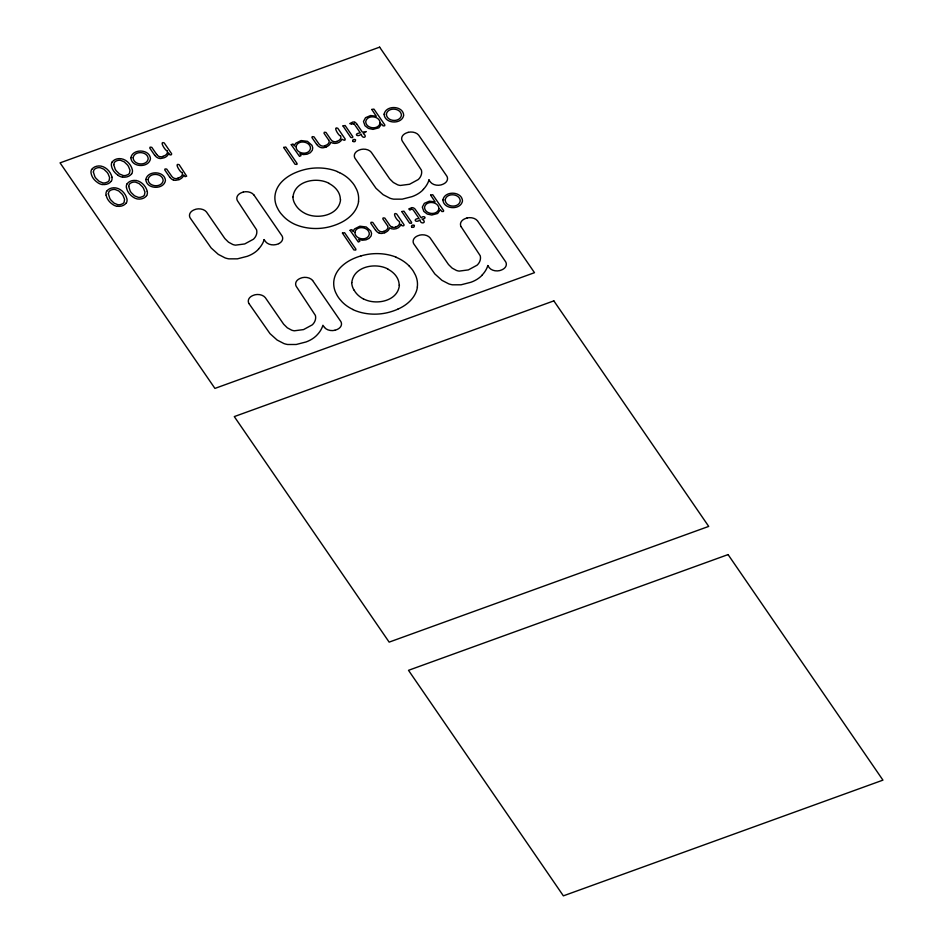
<?xml version="1.0" encoding="UTF-8"?>
<svg xmlns="http://www.w3.org/2000/svg" width="943" height="943" viewBox="0 0 943 943"><rect width="100%" height="100%" fill="white"/><g stroke="black" fill="none" stroke-linecap="round" stroke-linejoin="round"><path stroke-width="1.41" d="M340.576 199.562C339.056 215.77 316.883 219.884 304.589 213.177A29.068 20.734 -1.9 0 1 295.336 204.537A27.441 19.579 -1.9 0 1 292.919 196.922M399.396 285.21C397.863 301.418 375.703 305.532 363.397 298.837M292.99 196.922C294.64 180.773 316.671 176.695 329.001 183.307M351.81 282.57C353.46 266.421 375.479 262.343 387.809 268.955M411.678 207.66A3.1 2.216 -1.9 0 1 413.541 207.955A5.552 3.961 -1.9 0 1 415.45 209.641L421.167 217.774C424.15 214.78 427.733 218.646 422.099 219.13C427.91 222.748 420.189 225.094 420.036 219.872C415.674 223.762 412.174 218.599 419.116 218.517L413.564 210.43A4.585 3.265 -1.9 0 0 412.845 209.641L412.574 209.487A1.261 0.896 -1.9 0 0 412.232 209.358A2.016 1.438 -1.9 0 0 410.747 209.511A2.346 1.674 -1.9 0 0 410.276 209.747L410.264 209.747M278.727 243.624L278.338 243.813A11.186 7.98 -1.9 0 1 276.594 244.437L276.146 244.567A8.97 6.401 -1.9 0 1 265.714 241.832L264.099 239.593M397.769 309.198L396.555 309.728A48.081 34.302 -1.9 0 1 392.736 311.155L391.439 311.579A40.714 29.033 -1.9 0 1 352.706 309.528M179.111 179.618L175.775 180.313A5.045 3.595 -1.9 0 1 173.524 179.995M325.995 147.155L323.095 147.792A5.021 3.583 -1.9 0 1 320.537 147.462A9.312 6.648 -1.9 0 1 316.765 144.42M384.815 232.815L381.903 233.44A5.021 3.583 -1.9 0 1 379.357 233.11M409.792 209.994L408.779 208.933L411.69 207.708M361.134 255.859L359.825 256.248A48.777 34.785 -1.9 0 0 355.959 257.604A42.258 30.141 -1.9 0 0 339.916 268.107A39.028 27.842 -1.9 0 0 333.881 280.719A42.258 30.141 -1.9 0 0 333.716 282.7A41.846 29.846 -1.9 0 0 335.661 292.495L337.146 295.407A52.513 37.449 -1.9 0 0 339.763 299.226L342.061 301.843A41.846 29.846 -1.9 0 0 352.8 309.434M163.08 156.503L161.984 156.75A3.996 2.853 -1.9 0 1 159.532 156.597M178.05 178.298L176.954 178.545A3.996 2.853 -1.9 0 1 174.502 178.392A6.471 4.609 -1.9 0 1 171.709 176.211L166.699 169.056L165.06 168.95L164.719 169.858L169.646 177.048M336.875 141.509L335.838 141.733A3.666 2.617 -1.9 0 1 333.527 141.533M324.993 145.811L323.921 146.047A3.855 2.746 -1.9 0 1 321.516 145.847A6.837 4.88 -1.9 0 1 318.734 143.619L313.972 136.806L312.251 136.641L311.921 137.537L316.659 144.456M395.695 227.169L394.657 227.381A3.666 2.617 -1.9 0 1 392.335 227.18M383.801 231.471L382.74 231.695A3.855 2.746 -1.9 0 1 380.335 231.506A6.837 4.88 -1.9 0 1 377.542 229.267L372.721 222.383L371.07 222.289L370.74 223.196L375.479 230.104M408.178 132.397L407.741 132.515A11.186 7.98 -1.9 0 0 405.997 133.152L405.596 133.34A8.687 6.2 -1.9 0 0 402.107 136.629A9.206 6.566 -1.9 0 0 402.284 141.049L421.391 170.07A16.809 11.988 -1.9 0 1 421.238 174.962L420.743 176.176A15.89 11.328 -1.9 0 1 418.232 179.547L409.568 184.25L400.386 185.453A10.043 7.155 -1.9 0 1 397.616 184.793L393.349 182.482L389.671 178.864L371.306 152.271A8.97 6.401 -1.9 0 0 360.815 149.477L360.403 149.666A11.186 7.98 -1.9 0 0 358.658 150.291L358.269 150.479A8.687 6.2 -1.9 0 0 354.78 153.768A9.206 6.566 -1.9 0 0 354.957 158.188L376.009 188.294L383.141 194.694L389.954 198.219A17.445 12.448 -1.9 0 0 393.726 199.162L402.248 199.15L412.067 196.627A28.196 20.109 -1.9 0 0 423.442 189.402M243.341 192.089L242.905 192.207A11.186 7.98 -1.9 0 0 241.16 192.843L240.76 193.032A8.687 6.2 -1.9 0 0 237.271 196.321A9.206 6.566 -1.9 0 0 237.447 200.741L256.555 229.762A16.809 11.988 -1.9 0 1 256.402 234.654L255.907 235.868A15.89 11.328 -1.9 0 1 253.396 239.239L244.732 243.942L235.55 245.145A10.043 7.155 -1.9 0 1 232.78 244.485L228.512 242.174L224.835 238.544L206.47 211.963A8.97 6.401 -1.9 0 0 195.979 209.169L195.566 209.358A11.186 7.98 -1.9 0 0 193.822 209.983L193.433 210.171A8.687 6.2 -1.9 0 0 189.944 213.46A9.206 6.566 -1.9 0 0 190.121 217.88L211.173 247.985L218.304 254.386L225.118 257.911A17.445 12.448 -1.9 0 0 228.89 258.853L237.412 258.842L247.231 256.319A28.196 20.109 -1.9 0 0 258.606 249.093M466.997 218.057L466.549 218.175A11.186 7.98 -1.9 0 0 464.816 218.8L464.416 218.988A8.687 6.2 -1.9 0 0 460.927 222.277A9.206 6.566 -1.9 0 0 461.103 226.697M334.965 330.215L335.402 330.097A11.186 7.98 -1.9 0 0 337.146 329.461L337.547 329.272A8.687 6.2 -1.9 0 0 341.036 325.983A9.206 6.566 -1.9 0 0 340.859 321.563L312.616 280.472M136.228 180.49C141.639 181.528 146.024 186.231 147.297 191.5M354.014 123.993L353.766 123.839A1.261 0.896 -1.9 0 0 353.413 123.71M409.109 265.902L411.407 268.519A52.725 37.614 -1.9 0 1 413.435 271.36L415.521 275.238A41.846 29.846 -1.9 0 1 417.478 285.045A42.848 30.565 -1.9 0 1 417.277 287.014M253.808 194.812L282.028 235.915A9.206 6.566 -1.9 0 1 282.24 240.335A8.687 6.2 -1.9 0 1 278.739 243.636M324.498 327.492L322.919 325.241A37.154 26.498 -1.9 0 1 317.32 334.694A28.196 20.109 -1.9 0 1 306.039 341.967L296.22 344.49L287.698 344.501A17.445 12.448 -1.9 0 1 283.926 343.558L277.124 340.034L269.993 333.633L248.94 303.528M428.935 179.901L430.527 182.152A8.97 6.401 -1.9 0 0 441.018 184.934L441.43 184.757A11.186 7.98 -1.9 0 0 443.175 184.121L443.564 183.932A8.687 6.2 -1.9 0 0 447.065 180.643A9.206 6.566 -1.9 0 0 446.888 176.223L418.645 135.12A8.97 6.401 -1.9 0 0 408.154 132.338M487.755 265.549L489.334 267.8A8.97 6.401 -1.9 0 0 499.825 270.582L500.238 270.405A11.186 7.98 -1.9 0 0 501.982 269.769L502.383 269.58A8.687 6.2 -1.9 0 0 505.872 266.291A9.206 6.566 -1.9 0 0 505.696 261.871L477.453 220.78A8.97 6.401 -1.9 0 0 466.962 217.986M356.749 123.969L362.348 132.126L366.332 131.572L363.279 133.482C368.383 137.36 362.088 139.364 361.228 134.224C357.303 137.784 353.095 133.588 360.297 132.869L354.745 124.782A4.585 3.265 -1.9 0 0 354.026 123.981M414.378 225.518L413.953 227.086A1.674 1.191 -1.9 0 1 411.525 226.886M352.894 141.144L352.729 140.896A1.615 1.155 -1.9 0 1 355.594 139.859L355.146 141.438A1.674 1.191 -1.9 0 1 352.706 141.238M411.714 226.792L411.549 226.544A1.615 1.155 -1.9 0 1 414.413 225.507M340.435 135.839C339.221 136.523 332.301 125.773 337.794 128.272L345.221 139.081C345.338 141.851 341.944 138.869 341.967 139.246C340.14 143.301 334.258 144.668 330.675 142.157A8.051 5.741 -1.9 0 1 325.901 147.002M328.659 140.024L323.991 133.222L324.333 132.256L325.972 132.409L330.757 139.352A6.849 4.88 -1.9 0 0 333.48 141.58M387.467 225.672L382.775 218.835L383.153 217.904L384.791 218.057L389.565 225A6.849 4.88 -1.9 0 0 392.288 227.228M166.994 150.703C165.874 151.363 158.613 140.424 164.212 142.923L171.65 153.756C171.874 155.666 168.974 155.171 168.679 153.167M181.952 172.498C180.832 173.158 173.583 162.22 179.182 164.719L186.679 176.176L185.052 176.659L183.649 174.962A8.192 5.847 -1.9 0 1 179.076 179.583M156.679 154.428L151.799 147.332L150.137 147.132L149.748 148.063L154.676 155.253M461.115 226.697L480.211 255.718A16.809 11.988 -1.9 0 1 480.046 260.61L479.563 261.836A15.89 11.328 -1.9 0 1 477.04 265.207L468.376 269.898L459.206 271.101A10.043 7.155 -1.9 0 1 456.436 270.441L452.157 268.13L448.491 264.512L430.126 237.919A8.97 6.401 -1.9 0 0 419.635 235.125L419.222 235.314A11.186 7.98 -1.9 0 0 417.478 235.939L417.077 236.127A8.687 6.2 -1.9 0 0 413.588 239.416A9.206 6.566 -1.9 0 0 413.765 243.836L434.829 273.942L441.961 280.342L448.762 283.867A17.445 12.448 -1.9 0 0 452.534 284.81L461.056 284.798L470.875 282.275A28.196 20.109 -1.9 0 0 482.262 275.05M111.958 177.084C110.685 171.815 106.3 167.111 100.889 166.074A7.768 5.54 -1.9 0 0 91.848 169.398M168.62 153.167A8.192 5.847 -1.9 0 1 164.117 157.787L160.805 158.518A5.045 3.595 -1.9 0 1 158.565 158.2A8.947 6.377 -1.9 0 1 154.77 155.218M167.206 150.644A6.153 4.385 -1.9 0 1 162.986 156.243M159.497 156.632A6.471 4.609 -1.9 0 1 156.738 154.416M112.229 162.019A7.768 5.54 -1.9 0 1 121.234 158.742C126.668 159.65 131.042 164.471 132.326 169.705A10.998 7.839 -1.9 0 1 131.725 173.83M112.064 161.984A11.139 7.945 -1.9 0 0 111.51 166.109A22.137 15.783 -1.9 0 0 117.981 175.186M122.507 177.19A11.01 7.85 -1.9 0 1 117.91 175.233M131.584 173.795A7.827 5.587 -1.9 0 1 122.555 177.072M91.683 169.351A11.139 7.945 -1.9 0 0 91.141 173.488A22.137 15.783 -1.9 0 0 97.612 182.565A11.01 7.85 -1.9 0 0 102.127 184.569M111.215 181.162A7.827 5.587 -1.9 0 1 102.174 184.451M111.899 177.095A10.998 7.839 -1.9 0 1 111.357 181.209M106.818 191.193A7.768 5.54 -1.9 0 1 115.836 187.916C121.27 188.824 125.643 193.645 126.916 198.879A10.998 7.839 -1.9 0 1 126.327 203.004M106.111 195.284A11.139 7.945 -1.9 0 1 106.653 191.146M106.194 195.272A22.137 15.783 -1.9 0 0 112.582 204.36A11.01 7.85 -1.9 0 0 117.097 206.364M126.173 202.957A7.827 5.587 -1.9 0 1 117.144 206.246M127.187 183.814A7.768 5.54 -1.9 0 1 136.205 180.537M126.48 187.905A11.139 7.945 -1.9 0 1 127.022 183.779M126.562 187.893A22.137 15.783 -1.9 0 0 132.951 196.981A11.01 7.85 -1.9 0 0 137.466 198.985A7.827 5.587 -1.9 0 0 146.554 195.59M147.238 191.512A10.998 7.839 -1.9 0 1 146.695 195.625M182.176 172.439A6.153 4.385 -1.9 0 1 177.956 178.038M173.453 180.089A8.947 6.377 -1.9 0 1 169.74 177.013M264.193 239.605A37.154 26.498 -1.9 0 1 258.512 249.046M243.318 192.03A8.97 6.401 -1.9 0 1 253.785 194.824M429.03 179.913A37.154 26.498 -1.9 0 1 423.348 189.354M358.611 201.378A40.337 28.773 -1.9 0 1 338.95 223.55L337.735 224.08A48.081 34.302 -1.9 0 1 333.916 225.507L332.631 225.931A40.714 29.033 -1.9 0 1 293.898 223.88A41.846 29.846 -1.9 0 1 283.265 216.183L280.943 213.578A52.513 37.449 -1.9 0 1 278.326 209.759L276.841 206.847A41.846 29.846 -1.9 0 1 274.885 197.04A42.258 30.141 -1.9 0 1 275.085 195.071A39.028 27.842 -1.9 0 1 281.132 182.471A42.258 30.141 -1.9 0 1 297.151 171.968A48.777 34.785 -1.9 0 1 301.017 170.6L302.326 170.212A40.219 28.691 -1.9 0 1 337.335 171.52M358.458 201.366A42.848 30.565 -1.9 0 0 358.635 199.397A41.846 29.846 -1.9 0 0 356.69 189.59L354.627 185.712A52.725 37.614 -1.9 0 0 352.599 182.871L350.289 180.243A41.846 29.846 -1.9 0 0 339.563 172.652M337.24 171.65A42.612 30.388 -1.9 0 1 339.551 172.675M328.883 183.413A28.325 20.204 -1.9 0 1 340.329 199.562M334.989 330.274A8.97 6.401 -1.9 0 1 324.533 327.48M312.593 280.472A8.97 6.401 -1.9 0 0 302.125 277.678L301.713 277.867A11.186 7.98 -1.9 0 0 299.98 278.491L299.579 278.68A8.687 6.2 -1.9 0 0 296.09 281.969A9.206 6.566 -1.9 0 0 296.267 286.389L315.375 315.41A16.809 11.988 -1.9 0 1 315.21 320.302L314.726 321.528A15.89 11.328 -1.9 0 1 312.204 324.899L303.54 329.59L294.369 330.793A10.043 7.155 -1.9 0 1 291.599 330.133L287.32 327.822L283.654 324.203L265.289 297.611A8.97 6.401 -1.9 0 0 254.799 294.817L254.386 295.006A11.186 7.98 -1.9 0 0 252.641 295.63L252.241 295.819A8.687 6.2 -1.9 0 0 248.752 299.108A9.206 6.566 -1.9 0 0 248.928 303.528M487.837 265.561A37.154 26.498 -1.9 0 1 482.156 275.002M417.431 287.026A40.337 28.773 -1.9 0 1 397.757 309.198M409.097 265.902A41.846 29.846 -1.9 0 0 398.37 258.311A42.612 30.388 -1.9 0 0 396.048 257.298M361.145 255.883A40.219 28.691 -1.9 0 1 396.154 257.168M363.303 298.919A29.068 20.734 -1.9 0 1 354.144 290.185M387.691 269.061A28.325 20.204 -1.9 0 1 399.137 285.21M354.085 290.208A27.441 19.579 -1.9 0 1 351.739 282.57M384.709 232.65A8.051 5.741 -1.9 0 0 389.483 227.805C393.219 230.446 399.632 228.795 400.987 224.245C400.516 225.766 404.535 226.733 404.064 224.776L396.614 213.92C392.217 211.609 395.577 219.283 399.243 221.499A5.882 4.196 -1.9 0 1 395.612 227.004M387.62 225.625A6.023 4.291 -1.9 0 1 383.73 231.294M379.286 233.192A9.312 6.648 -1.9 0 1 375.573 230.068M340.553 135.816A5.882 4.196 -1.9 0 1 336.804 141.344M328.801 139.977A6.023 4.291 -1.9 0 1 324.922 145.646M354.839 122.201A5.552 3.961 -1.9 0 1 356.643 123.993M354.733 122.307A3.1 2.216 -1.9 0 0 352.871 122.012L349.782 123.592L351.456 124.087A2.346 1.674 -1.9 0 1 351.928 123.839M351.939 123.863A2.016 1.438 -1.9 0 1 353.425 123.686M283.631 147.45L295.053 164.294L296.927 164.4L297.104 163.552L285.753 147.025L283.631 147.45M291.257 144.692L299.497 156.361L301.017 155.666L299.862 153.697L303.422 154.593L307.159 154.192L310.341 152.672L312.298 150.291L312.746 147.862L311.968 145.34L307.453 141.344L301.1 140.554L295.854 143.183A8.181 5.835 -1.9 0 0 294.511 145.953L292.99 143.984L291.257 144.644M342.439 233.098L353.873 249.942L355.735 250.06L355.924 249.2L344.596 232.709L342.45 233.062M343.004 125.949L350.808 137.513L352.647 137.595L352.812 136.7L345.126 125.525L343.004 125.914M350.077 230.34L358.316 242.009L359.825 241.325L358.682 239.345L362.23 240.241L365.978 239.84L369.149 238.32L371.118 235.939L371.554 233.51L370.788 230.988L366.261 226.992L359.908 226.202L354.662 228.843A8.181 5.835 -1.9 0 0 353.319 231.601L351.81 229.632L350.077 230.257M371.801 109.494L376.304 116.248L370.611 115.529L365.507 117.698L363.503 121.47L365 125.749L368.454 128.413L372.968 129.38L378.85 127.824L381.609 123.981L383.047 125.902L384.65 125.796L384.838 124.959L373.958 109.105L371.813 109.412M401.812 211.597L409.627 223.161L411.466 223.243L411.643 222.383L403.934 211.173L401.824 211.515M430.621 195.142L435.124 201.908L429.43 201.177L424.326 203.346L422.323 207.118L423.808 211.397L427.262 214.061L431.776 215.028L437.658 213.472L440.428 209.629L441.866 211.562L443.458 211.444L443.623 210.56L432.743 194.718L430.621 195.095M93.357 171.991L94.866 176.683A29.139 20.781 -1.9 0 0 95.974 178.31L99.192 181.398L102.811 182.895A5.187 3.701 -1.9 0 0 105.38 182.824L107.478 182.058A5.139 3.666 -1.9 0 0 109.093 180.62L109.624 177.626L108.15 173.901A29.139 20.781 -1.9 0 0 107.042 172.274L103.836 169.198L100.229 167.713A5.139 3.666 -1.9 0 0 97.671 167.771L96.94 167.96A6.589 4.691 -1.9 0 0 95.88 168.373L95.573 168.538A5.187 3.701 -1.9 0 0 93.946 169.988L93.357 171.991M108.327 193.786L109.836 198.478A29.139 20.781 -1.9 0 0 110.944 200.105L114.15 203.193L117.781 204.678A5.187 3.701 -1.9 0 0 120.35 204.619L122.449 203.853A5.139 3.666 -1.9 0 0 124.052 202.415L124.582 199.409L123.12 195.696A29.139 20.781 -1.9 0 0 122.001 194.069L118.806 190.993L115.187 189.508A5.139 3.666 -1.9 0 0 112.641 189.567L111.911 189.755A6.589 4.691 -1.9 0 0 110.85 190.168L110.531 190.333A5.187 3.701 -1.9 0 0 108.916 191.771L108.327 193.786M113.726 164.612L115.235 169.304A29.139 20.781 -1.9 0 0 116.354 170.931L119.561 174.019L123.179 175.516A5.187 3.701 -1.9 0 0 125.749 175.445L127.859 174.679A5.139 3.666 -1.9 0 0 129.462 173.241L129.993 170.247L128.519 166.522A29.139 20.781 -1.9 0 0 127.411 164.895L124.217 161.819L120.598 160.334A5.139 3.666 -1.9 0 0 118.04 160.393L117.321 160.581A6.589 4.691 -1.9 0 0 116.26 160.994L115.942 161.159A5.187 3.701 -1.9 0 0 114.315 162.609L113.726 164.612M128.696 186.408L130.205 191.099A29.139 20.781 -1.9 0 0 131.313 192.726L134.531 195.814L138.149 197.311A5.187 3.701 -1.9 0 0 140.719 197.24L142.817 196.474A5.139 3.666 -1.9 0 0 144.432 195.036L144.963 192.042L143.489 188.317A29.139 20.781 -1.9 0 0 142.381 186.69L139.175 183.614L135.568 182.129A5.139 3.666 -1.9 0 0 133.01 182.188L132.279 182.376A6.589 4.691 -1.9 0 0 131.218 182.789L130.912 182.954A5.187 3.701 -1.9 0 0 129.285 184.404L128.696 186.408M133.128 157.74C133.458 165.331 146.943 166.274 148.204 158.801C147.898 151.222 134.401 150.326 133.128 157.74M148.098 179.535C148.428 187.127 161.901 188.058 163.163 180.596C162.868 173.017 149.371 172.121 148.098 179.535M386.371 114.233C386.701 121.824 400.162 122.755 401.423 115.294C401.117 107.726 387.644 106.83 386.371 114.233M445.179 199.892C445.509 207.472 458.97 208.403 460.231 200.942C459.936 193.374 446.452 192.478 445.179 199.892M296.09 146.79C296.161 154.11 309.127 155.772 310.506 148.44C310.459 141.085 297.387 139.364 296.09 146.79M354.898 232.449C354.969 239.77 367.947 241.42 369.314 234.088C369.267 226.733 356.195 225.012 354.898 232.449M380.112 122.908C378.933 130.122 366.014 129.014 365.707 121.753C366.839 114.457 379.781 115.624 380.112 122.908M438.919 208.556C437.741 215.77 424.833 214.674 424.527 207.401C425.658 200.105 438.589 201.283 438.919 208.556M130.888 157.705C131.336 167.536 148.746 168.255 150.467 158.825C150.008 148.994 132.633 148.322 130.888 157.705M145.847 179.5C146.306 189.331 163.717 190.05 165.426 180.62C164.978 170.789 147.603 170.117 145.847 179.5M384.119 114.209C384.579 124.016 401.966 124.747 403.687 115.317C403.227 105.498 385.864 104.826 384.119 114.209M442.939 199.857C443.387 209.664 460.785 210.395 462.494 200.977C462.046 191.146 444.683 190.486 442.939 199.857M379.628 47.15L60.057 162.868L214.921 388.41L534.492 272.68L379.628 47.15M553.847 300.876L234.288 416.594L389.153 642.124L708.712 526.406L553.847 300.876M728.079 554.59L408.508 670.32L563.372 895.85L882.943 780.132L728.079 554.59"/></g></svg>
